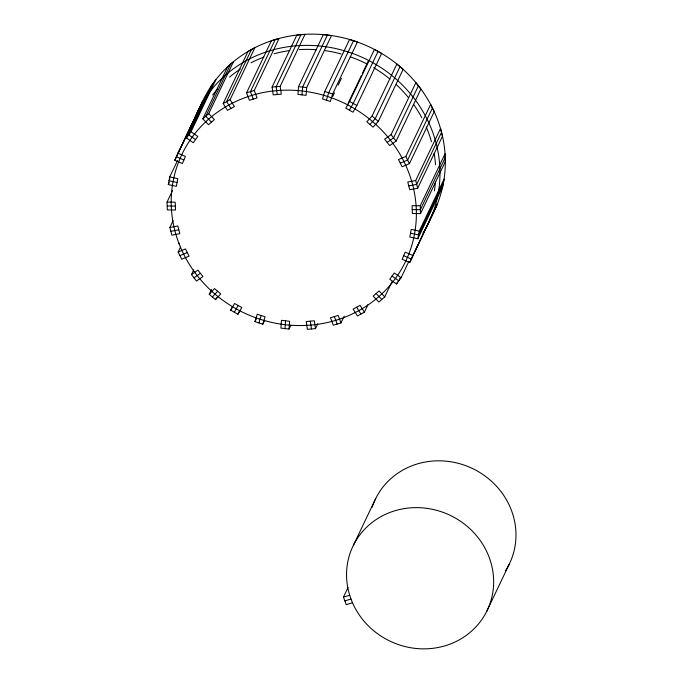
<?xml version="1.0" encoding="UTF-8"?>
<svg xmlns="http://www.w3.org/2000/svg" width="683" height="683" viewBox="0 0 683 683"><rect width="100%" height="100%" fill="white"/><g stroke="black" fill="none" stroke-linecap="round" stroke-linejoin="round"><path stroke-width="1.02" d="M298.514 86.63L297.95 94.416L306.104 95.355L306.667 87.569L331.477 35.559L323.324 34.62L298.514 86.63L306.667 87.569M284.973 328.591L285.545 320.805M302.023 94.886L302.595 87.1L327.405 35.089M289.054 329.061L289.618 321.275L281.464 320.336L280.901 328.122L289.054 329.061L290.89 325.21M169.734 176.931L177.785 178.673L176.368 186.322L168.317 184.581L169.734 176.931L177.546 160.556M417.834 238.76L419.251 231.11L444.061 179.1L442.644 186.749L417.834 238.76L409.783 237.018L411.2 229.368L419.251 231.11M254.964 321.659L257.218 314.231L265.072 316.775L262.818 324.194L254.964 321.659L256.347 318.773M324.749 91.496L322.496 98.915L330.35 101.46L332.604 94.032L357.414 42.022L349.551 39.477L324.749 91.496L332.604 94.032M258.891 322.931L261.145 315.503M326.423 100.188L328.677 92.76L353.487 40.749M177.853 153.137L185.434 156.433L182.37 163.553L174.788 160.257L202.663 101.118L199.982 107.351M409.715 262.554L437.581 203.423L409.715 262.554L402.133 259.258L405.198 252.138L412.771 255.433M201.135 104.678L176.325 156.697L183.898 159.993M174.788 160.257L196.388 114.983M197.302 113.054L199.598 108.238M186.468 138.009L211.278 85.998L215.845 79.723L191.035 131.734L186.468 138.009L193.238 142.721L197.814 136.438L191.035 131.734M213.557 82.856L188.747 134.875L195.526 139.58M169.947 178.826L169.025 180.756L177.076 182.498M168.317 184.581L169.239 182.651M202.825 118.816L227.635 66.806L233.518 61.641L208.708 113.66L202.825 118.816L208.511 124.724L214.385 119.568L208.708 113.66M230.581 64.228L205.771 116.238L211.448 122.146M167.045 202.074L175.207 202.194L175.497 210.04L167.326 209.92L167.045 202.074L172.56 190.514M223.17 103.517L247.98 51.507L254.904 47.682L230.094 99.701L223.17 103.517L227.499 110.373L234.431 106.548L230.094 99.701M251.438 49.594L226.636 101.605L230.965 108.46M169.888 227.473L177.819 225.953L179.8 233.654L171.868 235.174L169.888 227.473L173.106 220.729M246.589 92.777L271.399 40.767L279.082 38.453L254.272 90.463L257.073 97.959L249.389 100.273L246.589 92.777L254.272 90.463M275.24 39.605L250.43 91.624L253.231 99.12M178.152 252.01L185.494 248.928L189.08 256.142L181.729 259.224L178.152 252.01L180.449 247.195M272.082 87.065L296.892 35.046L304.985 34.346L280.175 86.365L281.311 94.177L273.217 94.877L272.082 87.065L280.175 86.365M300.938 34.696L276.128 86.715L277.264 94.527M191.462 274.617L197.899 270.101L202.936 276.521L196.499 281.037L191.462 274.617L193.759 269.802M209.246 294.313L214.505 288.559L220.763 293.895L215.512 299.649L209.246 294.313L211.542 289.498M215.512 299.649L216.426 297.72M230.726 310.219L234.568 303.491L241.782 307.512L237.949 314.248L230.726 310.219L232.57 306.368M332.647 96.645L334.482 92.786M338.162 85.085L341.38 78.34M237.949 314.248L239.784 310.398M348.082 103.364L361.409 75.429M362.323 73.499L368.299 60.983M349.619 101.443L374.429 49.432L381.643 53.453L356.842 105.472L353 112.208L345.786 108.179L349.619 101.443L356.842 105.472M378.041 51.447L353.231 103.457L349.397 110.194M262.818 324.194L264.663 320.344M372.056 116.042L396.866 64.031L403.132 69.367L378.322 121.378L373.063 127.132L366.805 121.796L372.056 116.042L378.322 121.378M399.999 66.695L375.189 118.714L369.938 124.46M391.069 134.653L415.879 82.643L420.916 89.055L396.106 141.074L389.669 145.59L384.631 139.17L391.069 134.653L396.106 141.074M418.397 85.853L393.587 137.864L387.15 142.38M315.486 328.625L314.351 320.814L306.257 321.514L307.393 329.326L315.486 328.625L317.783 323.81M405.839 156.467L430.64 104.456L434.226 111.671L409.416 163.681L402.074 166.763L398.488 159.549L405.839 156.467L409.416 163.681M432.433 108.059L407.623 160.07L400.281 163.152M340.971 322.914L338.179 315.418L330.495 317.732L333.295 325.228L340.971 322.914L344.189 316.169M415.699 180.525L440.509 128.506L442.49 136.207L417.68 188.218L409.749 189.737L407.768 182.037L415.699 180.525L417.68 188.218M441.5 132.357L416.69 184.367L408.758 185.887M364.398 312.174L360.069 305.318L353.137 309.143L357.474 315.99L364.398 312.174L368.077 304.464M420.241 205.771L445.043 153.76L445.333 161.606L420.523 213.617L412.353 213.497L412.071 205.651L420.241 205.771L420.523 213.617M445.188 157.679L420.378 209.698L412.216 209.579M384.742 296.874L379.056 290.967L373.183 296.123L378.86 302.031L384.742 296.874L392.093 281.464M443.352 182.924L418.542 234.935L410.492 233.193M396.533 283.957L401.1 277.682L394.322 272.969L389.754 279.253L396.533 283.957L397.455 282.028M400.195 277.93L398.821 280.824L392.042 276.111M401.1 277.682L408.912 261.307M436.053 206.983L411.243 258.994L403.67 255.698M353.435 545.23L375.761 498.419M343.447 597.147L349.696 595.26A74.396 69.726 25.5 0 1 434.2 509.706A74.396 69.726 25.5 0 1 477.323 625.321A74.396 69.726 25.5 0 1 352.496 602.765L346.247 604.643L343.447 597.147L348.006 587.593M486.774 611.259L509.1 564.448M234.337 312.233L238.171 305.497M212.379 296.977L217.629 291.231M193.981 277.827L200.418 273.311M179.945 255.621L187.287 252.539M344.847 600.895L350.994 599.042L352.496 602.765M170.878 231.324L178.809 229.804M167.19 205.993L175.352 206.112M376.12 293.545L381.797 299.453M356.603 307.23L360.931 314.086M179.219 244.147L178.596 242.508M334.337 316.571L337.137 324.075M350.994 599.042L349.696 595.26M310.304 321.164L311.439 328.975M198.779 110.407A128.191 120.157 25.5 0 1 370.229 47.34A128.191 120.157 25.5 0 1 429.385 220.199M194.51 118.791A128.191 120.157 25.5 0 1 367.283 59.754A128.191 120.157 25.5 0 1 423.008 233.116M212.626 95.048A123.99 116.212 25.5 0 1 217.638 88.867M229.556 77.119A123.99 116.212 25.5 0 1 240.322 69.051M251.02 62.776A123.99 116.212 25.5 0 1 263.834 57.099M274.114 53.778A123.99 116.212 25.5 0 1 289.882 50.551M299.282 49.611A123.99 116.212 25.5 0 1 316.622 49.731M324.801 50.602A123.99 116.212 25.5 0 1 341.15 53.957M350.277 56.809A123.99 116.212 25.5 0 1 367.65 64.364M373.686 67.728A123.99 116.212 25.5 0 1 389.976 79.108M396.285 84.615A123.99 116.212 25.5 0 1 408.144 97.251M413.667 104.516A123.99 116.212 25.5 0 1 421.881 117.877M426.226 126.927A123.99 116.212 25.5 0 1 431.46 141.714M434.132 153.453A123.99 116.212 25.5 0 1 435.515 164.688M435.489 181.576A123.99 116.212 25.5 0 1 434.379 190.881M372.115 507.332A74.396 69.726 25.5 0 1 472.337 468.444A74.396 69.726 25.5 0 1 505.531 570.715M194.416 271.885A123.99 116.212 25.5 0 0 405.642 261.35A123.99 116.212 25.5 0 0 281.294 90.31A123.99 116.212 25.5 0 0 194.416 271.885"/></g></svg>
